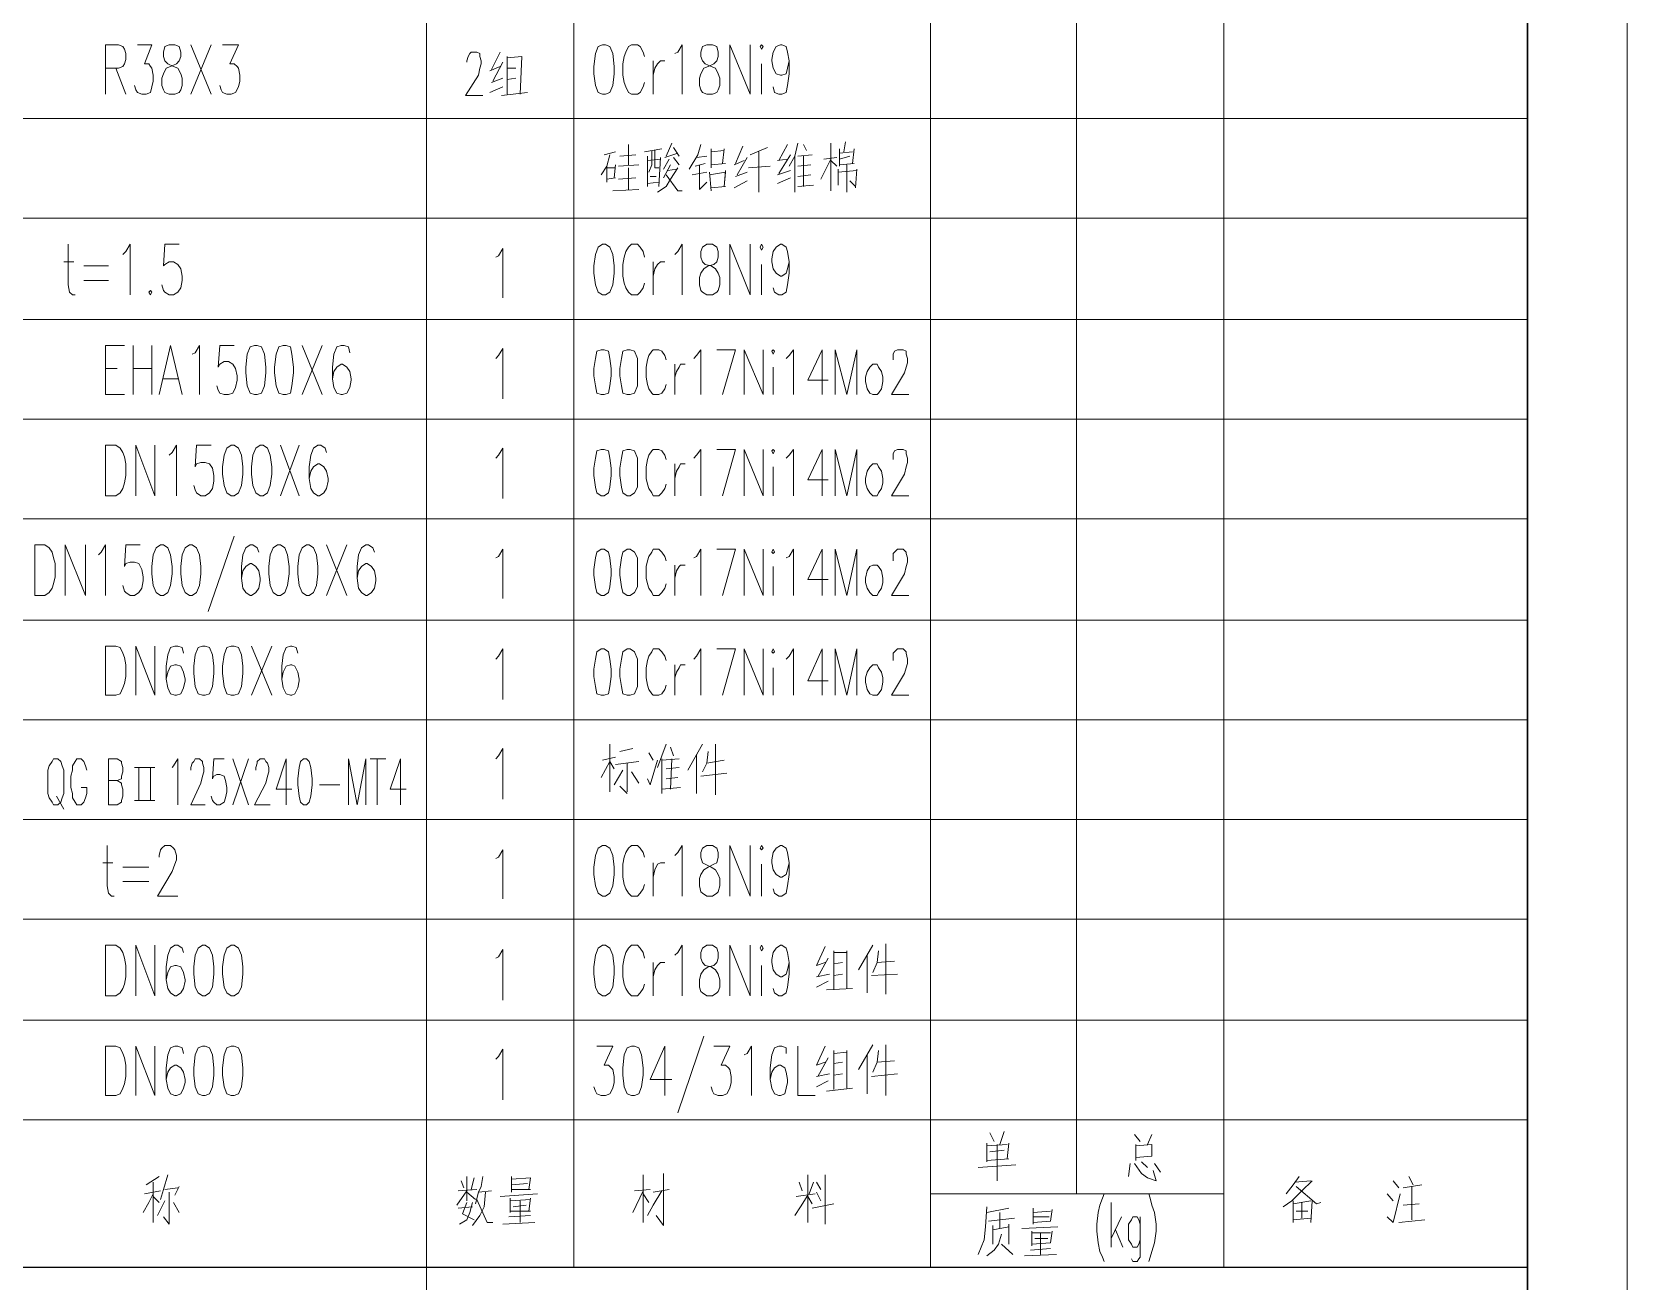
# Model space of a CAD drawing. Header units: inches. Extents: x -244 to 17, y 0 to 370.
# Drawn here: x -52.6 to 17.5, y 66.4 to 121.3 of the extents above; entities that cross this region are included whole.
import ezdxf

# ---------------------------------------------------------------- set-up
doc = ezdxf.new("R2010")
doc.units = ezdxf.units.IN
doc.header["$MEASUREMENT"] = 0
doc.layers.add('图层 1', color=7, linetype='Continuous')

# ---------------------------------------------------------------- blocks, each defined once
blk = doc.blocks.new('block 2')
at = {"layer": '图层 1', "lineweight": 0}
blk.add_lwpolyline([(20.383, 3.175), (390.017, 3.175), (390.017, 264.541), (20.383, 264.541)], dxfattribs=at)
at = {"layer": '图层 1', "color": 7, "lineweight": 13, "true_color": 0xffffff}
for points in [[(20.383, 264.478), (20.383, 3.175), (389.954, 3.175), (389.954, 264.478), (20.383, 264.478)], [(93.599, 7.556), (93.599, 104.331)], [(97.981, 7.556), (97.981, 104.331)], [(102.426, 7.556), (102.426, 104.331)], [(106.807, 7.556), (106.807, 104.331)], [(111.189, 7.556), (111.189, 104.331)], [(115.57, 7.556), (115.57, 104.331)], [(120.015, 7.556), (120.015, 104.331)], [(124.397, 7.556), (124.397, 104.331)], [(128.778, 7.556), (128.778, 104.331)], [(133.223, 7.556), (133.223, 104.331)], [(137.605, 7.556), (137.605, 104.331)], [(116.65, 73.152), (118.872, 73.152), (118.872, 72.707), (118.745, 72.517), (118.555, 72.39), (118.301, 72.326), (118.047, 72.263), (117.475, 72.263), (117.158, 72.326), (116.967, 72.39), (116.777, 72.517), (116.65, 72.707), (116.65, 73.152)], [(109.474, 72.326), (109.347, 72.39), (109.157, 72.517), (108.966, 72.581), (108.712, 72.581), (108.204, 72.581), (107.95, 72.581), (107.76, 72.517), (107.569, 72.39), (107.442, 72.326), (107.442, 72.136), (107.569, 72.009), (107.76, 71.946), (107.95, 71.882), (108.204, 71.882), (108.712, 71.882), (108.966, 71.882), (109.157, 71.946), (109.347, 72.009), (109.474, 72.136), (109.474, 72.326)], [(107.823, 72.2), (107.252, 71.882)], [(108.966, 70.866), (109.157, 70.929), (109.347, 70.993), (109.474, 71.12), (109.474, 71.31), (109.347, 71.374), (109.157, 71.501), (108.966, 71.501), (108.712, 71.565), (108.204, 71.565), (107.95, 71.501), (107.76, 71.501), (107.569, 71.374), (107.442, 71.31), (107.442, 71.12), (107.569, 70.993), (107.76, 70.929), (107.95, 70.866), (108.204, 70.866), (108.204, 71.12)], [(116.65, 71.819), (118.872, 71.819), (116.65, 70.929), (118.872, 70.929)], [(132.08, 71.691), (130.302, 71.691), (129.985, 71.628), (129.858, 71.501), (129.858, 71.374)], [(131.318, 71.882), (131.318, 71.438)], [(130.493, 70.993), (130.493, 69.913)], [(131.128, 70.993), (131.128, 69.913)], [(104.902, 70.168), (104.902, 69.723)], [(118.428, 70.358), (118.555, 70.231), (118.872, 70.041), (116.65, 70.041)], [(94.679, 70.041), (96.838, 70.041), (96.838, 69.596), (96.774, 69.406), (96.52, 69.279), (96.33, 69.215), (96.012, 69.151), (95.504, 69.151), (95.187, 69.215), (94.996, 69.279), (94.742, 69.406), (94.679, 69.596), (94.679, 70.041)], [(99.06, 70.041), (101.283, 70.041), (101.283, 69.596), (101.156, 69.406), (100.965, 69.279), (100.711, 69.215), (100.394, 69.151), (99.886, 69.151), (99.568, 69.215), (99.378, 69.279), (99.187, 69.406), (99.06, 69.596), (99.06, 70.041)], [(105.664, 69.977), (103.886, 69.977), (103.569, 69.913), (103.442, 69.787), (103.442, 69.66)], [(108.522, 69.532), (108.394, 69.342), (108.331, 69.342), (108.141, 69.279), (107.823, 69.279), (107.633, 69.342), (107.569, 69.342), (107.442, 69.532), (107.442, 69.913), (109.474, 69.913), (109.474, 69.532), (109.347, 69.342), (109.283, 69.342), (109.093, 69.279), (108.903, 69.279), (108.712, 69.342), (108.585, 69.342), (108.522, 69.532), (108.522, 69.913)], [(112.268, 70.041), (114.427, 70.041), (114.427, 69.596), (114.364, 69.406), (114.11, 69.279), (113.919, 69.215), (113.602, 69.151), (113.094, 69.151), (112.776, 69.215), (112.586, 69.279), (112.332, 69.406), (112.268, 69.596), (112.268, 70.041)], [(121.031, 70.041), (123.254, 70.041), (123.254, 69.596), (123.127, 69.406), (122.936, 69.279), (122.746, 69.215), (122.428, 69.151), (121.92, 69.151), (121.603, 69.215), (121.349, 69.279), (121.158, 69.406), (121.031, 69.596), (121.031, 70.041)], [(125.476, 70.041), (127.635, 70.041), (127.635, 69.215)], [(125.476, 70.041), (125.476, 69.215)], [(126.619, 70.041), (126.619, 69.532)], [(138.684, 70.041), (140.843, 70.041), (140.843, 69.469), (140.78, 69.279), (140.653, 69.215), (140.462, 69.151), (140.208, 69.151), (140.018, 69.215), (139.891, 69.279), (139.827, 69.469), (139.827, 70.041)], [(139.827, 69.596), (138.684, 69.151)], [(94.679, 68.707), (96.838, 68.707), (94.679, 67.882), (96.838, 67.882)], [(99.06, 68.707), (101.283, 68.707), (99.06, 67.882), (101.283, 67.882)], [(104.077, 69.279), (104.077, 68.135)], [(104.712, 69.279), (104.712, 68.135)], [(107.633, 68.771), (107.633, 67.882)], [(109.093, 68.771), (109.093, 67.882)], [(112.268, 68.707), (114.427, 68.707), (112.268, 67.882), (114.427, 67.882)], [(118.872, 68.516), (118.872, 69.151), (117.919, 69.215), (118.047, 69.151), (118.11, 68.961), (118.11, 68.771), (118.047, 68.58), (117.793, 68.453), (117.475, 68.39), (117.285, 68.39), (116.967, 68.453), (116.777, 68.58), (116.65, 68.771), (116.65, 68.961), (116.777, 69.151), (116.84, 69.215), (117.094, 69.279)], [(121.031, 68.707), (123.254, 68.707), (121.031, 67.882), (123.254, 67.882)], [(127.635, 68.834), (125.476, 68.834)], [(126.619, 68.834), (126.619, 68.009)], [(131.636, 69.279), (131.763, 69.151), (132.08, 68.961), (129.858, 68.961)], [(140.843, 68.644), (140.843, 68.009), (140.018, 68.326), (140.018, 68.135), (139.891, 68.072), (139.827, 68.009), (139.51, 67.945), (139.256, 67.945), (139.002, 68.009), (138.748, 68.072), (138.684, 68.263), (138.684, 68.453), (138.748, 68.644), (138.875, 68.707), (139.065, 68.771)], [(90.361, 67.945), (89.98, 68.135), (89.535, 68.39)], [(90.361, 68.326), (90.488, 67.628)], [(91.122, 67.691), (90.742, 68.263)], [(109.093, 68.58), (107.633, 68.58)], [(109.093, 68.072), (107.633, 68.072)], [(118.872, 67.628), (118.745, 67.818), (118.428, 67.945), (117.919, 68.009), (117.602, 68.009), (117.094, 67.945), (116.777, 67.818), (116.65, 67.628), (116.65, 67.5), (116.777, 67.31), (117.094, 67.183), (117.602, 67.119), (117.919, 67.119), (118.428, 67.183), (118.745, 67.31), (118.872, 67.5), (118.872, 67.628)], [(127.635, 68.009), (125.476, 68.009)], [(130.048, 68.072), (129.985, 68.135), (129.858, 68.072), (129.985, 68.009), (130.048, 68.072)], [(90.424, 67.247), (89.027, 67.247), (89.344, 67.5)], [(90.869, 67.945), (89.091, 67.945)], [(90.043, 67.437), (89.408, 67.754)], [(90.233, 67.945), (89.98, 67.691)], [(91.186, 67.31), (90.551, 67.5), (90.107, 67.628)], [(90.551, 67.437), (90.615, 66.866)], [(96.52, 66.612), (96.774, 66.675), (96.838, 66.866), (96.838, 66.993), (96.774, 67.183), (96.457, 67.31), (95.885, 67.374), (95.377, 67.374), (94.996, 67.31), (94.742, 67.183), (94.679, 66.993), (94.679, 66.929), (94.742, 66.738), (94.996, 66.612), (95.25, 66.548), (95.377, 66.548), (95.694, 66.612), (95.885, 66.738), (96.012, 66.929), (96.012, 66.993), (95.885, 67.183), (95.694, 67.31), (95.377, 67.374)], [(100.965, 66.612), (101.156, 66.675), (101.283, 66.866), (101.283, 66.993), (101.156, 67.183), (100.838, 67.31), (100.33, 67.374), (99.758, 67.374), (99.378, 67.31), (99.187, 67.183), (99.06, 66.993), (99.06, 66.929), (99.187, 66.738), (99.378, 66.612), (99.695, 66.548), (99.758, 66.548), (100.076, 66.612), (100.33, 66.738), (100.394, 66.929), (100.394, 66.993), (100.33, 67.183), (100.076, 67.31), (99.758, 67.374)], [(105.156, 67.691), (105.219, 67.691), (105.474, 67.628), (105.537, 67.564), (105.664, 67.437), (105.664, 67.183), (105.537, 67.056), (105.474, 66.993), (105.219, 66.929), (105.029, 66.929), (104.839, 66.993), (104.521, 67.119), (103.442, 67.754), (103.442, 66.866)], [(114.11, 66.612), (114.364, 66.675), (114.427, 66.866), (114.427, 66.993), (114.364, 67.183), (114.046, 67.31), (113.538, 67.374), (112.967, 67.374), (112.586, 67.31), (112.332, 67.183), (112.268, 66.993), (112.268, 66.929), (112.332, 66.738), (112.586, 66.612), (112.903, 66.548), (112.967, 66.548), (113.284, 66.612), (113.538, 66.738), (113.602, 66.929), (113.602, 66.993), (113.538, 67.183), (113.284, 67.31), (112.967, 67.374)], [(125.476, 67.691), (127.635, 67.183), (125.476, 66.675)], [(126.175, 67.5), (126.175, 66.866)], [(132.08, 66.802), (132.08, 67.437), (131.128, 67.5), (131.191, 67.437), (131.318, 67.247), (131.318, 67.056), (131.191, 66.866), (131.001, 66.738), (130.683, 66.675), (130.493, 66.675), (130.175, 66.738), (129.985, 66.866), (129.858, 67.056), (129.858, 67.247), (129.985, 67.437), (130.048, 67.5), (130.302, 67.564)], [(140.843, 67.247), (140.78, 67.437), (140.526, 67.5), (140.335, 67.5), (140.145, 67.437), (140.018, 67.31), (139.891, 67.056), (139.827, 66.866), (139.573, 66.738), (139.383, 66.675), (139.065, 66.675), (138.875, 66.738), (138.748, 66.802), (138.684, 66.993), (138.684, 67.247), (138.748, 67.437), (138.875, 67.5), (139.065, 67.564), (139.383, 67.564), (139.573, 67.5), (139.827, 67.374), (139.891, 67.183), (140.018, 66.929), (140.145, 66.802), (140.335, 66.738), (140.526, 66.738), (140.78, 66.802), (140.843, 66.993), (140.843, 67.247)], [(89.98, 67.056), (89.535, 66.802)], [(90.678, 66.802), (90.297, 66.993)], [(109.093, 67.119), (109.157, 67.056), (109.474, 66.866), (107.442, 66.866)], [(118.872, 66.357), (118.745, 66.548), (118.428, 66.675), (117.919, 66.738), (117.602, 66.738), (117.094, 66.675), (116.777, 66.548), (116.65, 66.357), (116.65, 66.231), (116.777, 66.04), (117.094, 65.913), (117.602, 65.85), (117.919, 65.85), (118.428, 65.913), (118.745, 66.04), (118.872, 66.231), (118.872, 66.357)], [(122.809, 67.247), (122.936, 67.119), (123.254, 66.929), (121.031, 66.929)], [(96.838, 65.786), (96.774, 65.976), (96.457, 66.104), (95.885, 66.167), (95.568, 66.167), (95.06, 66.104), (94.742, 65.976), (94.679, 65.786), (94.679, 65.659), (94.742, 65.469), (95.06, 65.341), (95.568, 65.278), (95.885, 65.278), (96.457, 65.341), (96.774, 65.469), (96.838, 65.659), (96.838, 65.786)], [(101.283, 65.786), (101.156, 65.976), (100.838, 66.104), (100.33, 66.167), (100.013, 66.167), (99.441, 66.104), (99.187, 65.976), (99.06, 65.786), (99.06, 65.659), (99.187, 65.469), (99.441, 65.341), (100.013, 65.278), (100.33, 65.278), (100.838, 65.341), (101.156, 65.469), (101.283, 65.659), (101.283, 65.786)], [(108.966, 66.294), (109.093, 66.294), (109.283, 66.231), (109.347, 66.167), (109.474, 66.104), (109.474, 65.913), (109.347, 65.786), (109.283, 65.786), (109.093, 65.722), (108.903, 65.722), (108.712, 65.786), (108.394, 65.85), (107.442, 66.294), (107.442, 65.659)], [(114.427, 65.786), (114.364, 65.976), (114.046, 66.104), (113.538, 66.167), (113.221, 66.167), (112.649, 66.104), (112.332, 65.976), (112.268, 65.786), (112.268, 65.659), (112.332, 65.469), (112.649, 65.341), (113.221, 65.278), (113.538, 65.278), (114.046, 65.341), (114.364, 65.469), (114.427, 65.659), (114.427, 65.786)], [(123.254, 65.405), (123.254, 66.04), (122.301, 66.104), (122.428, 66.04), (122.492, 65.85), (122.492, 65.659), (122.428, 65.469), (122.238, 65.341), (121.92, 65.278), (121.666, 65.278), (121.349, 65.341), (121.158, 65.469), (121.031, 65.659), (121.031, 65.85), (121.158, 66.04), (121.285, 66.104), (121.476, 66.167)], [(127.254, 66.231), (127.318, 66.104), (127.635, 65.913), (125.476, 65.913)], [(140.843, 66.294), (138.684, 65.405)], [(140.843, 65.405), (138.684, 66.294)], [(109.474, 64.834), (109.474, 65.278), (108.585, 65.341), (108.712, 65.278), (108.776, 65.151), (108.776, 65.024), (108.712, 64.834), (108.522, 64.77), (108.204, 64.707), (108.014, 64.707), (107.76, 64.77), (107.569, 64.834), (107.442, 65.024), (107.442, 65.151), (107.569, 65.278), (107.633, 65.341), (107.823, 65.405)], [(119.253, 64.389), (115.951, 65.532)], [(96.838, 64.516), (96.774, 64.707), (96.457, 64.834), (95.885, 64.897), (95.568, 64.897), (95.06, 64.834), (94.742, 64.707), (94.679, 64.516), (94.679, 64.389), (94.742, 64.199), (95.06, 64.072), (95.568, 64.008), (95.885, 64.008), (96.457, 64.072), (96.774, 64.199), (96.838, 64.389), (96.838, 64.516)], [(101.283, 64.516), (101.156, 64.707), (100.838, 64.834), (100.33, 64.897), (100.013, 64.897), (99.441, 64.834), (99.187, 64.707), (99.06, 64.516), (99.06, 64.389), (99.187, 64.199), (99.441, 64.072), (100.013, 64.008), (100.33, 64.008), (100.838, 64.072), (101.156, 64.199), (101.283, 64.389), (101.283, 64.516)], [(114.427, 64.516), (114.364, 64.707), (114.046, 64.834), (113.538, 64.897), (113.221, 64.897), (112.649, 64.834), (112.332, 64.707), (112.268, 64.516), (112.268, 64.389), (112.332, 64.199), (112.649, 64.072), (113.221, 64.008), (113.538, 64.008), (114.046, 64.072), (114.364, 64.199), (114.427, 64.389), (114.427, 64.516)], [(123.254, 64.516), (123.127, 64.707), (122.809, 64.834), (122.301, 64.897), (121.984, 64.897), (121.476, 64.834), (121.158, 64.707), (121.031, 64.516), (121.031, 64.389), (121.158, 64.199), (121.476, 64.072), (121.984, 64.008), (122.301, 64.008), (122.809, 64.072), (123.127, 64.199), (123.254, 64.389), (123.254, 64.516)], [(127.635, 64.389), (127.635, 65.024), (126.683, 65.088), (126.81, 65.024), (126.937, 64.834), (126.937, 64.643), (126.81, 64.453), (126.619, 64.325), (126.302, 64.262), (126.111, 64.262), (125.794, 64.325), (125.54, 64.453), (125.476, 64.643), (125.476, 64.834), (125.54, 65.024), (125.667, 65.088), (125.857, 65.151)], [(140.843, 64.897), (140.843, 64.199), (140.018, 64.579), (140.018, 64.389), (139.891, 64.262), (139.827, 64.199), (139.51, 64.135), (139.256, 64.135), (139.002, 64.199), (138.748, 64.325), (138.684, 64.516), (138.684, 64.707), (138.748, 64.897), (138.875, 64.96), (139.065, 65.024)], [(109.474, 64.453), (107.442, 63.754)], [(109.474, 63.754), (107.442, 64.453)], [(118.555, 63.31), (118.745, 63.373), (118.872, 63.563), (118.872, 63.691), (118.745, 63.881), (118.428, 64.008), (117.919, 64.072), (117.412, 64.072), (116.967, 64.008), (116.777, 63.881), (116.65, 63.691), (116.65, 63.627), (116.777, 63.437), (116.967, 63.31), (117.285, 63.246), (117.412, 63.246), (117.729, 63.31), (117.919, 63.437), (118.047, 63.627), (118.047, 63.691), (117.919, 63.881), (117.729, 64.008), (117.412, 64.072)], [(127.635, 63.5), (127.572, 63.691), (127.254, 63.818), (126.683, 63.881), (126.429, 63.881), (125.857, 63.818), (125.54, 63.691), (125.476, 63.5), (125.476, 63.373), (125.54, 63.182), (125.857, 63.056), (126.429, 62.992), (126.683, 62.992), (127.254, 63.056), (127.572, 63.182), (127.635, 63.373), (127.635, 63.5)], [(108.966, 63.437), (109.093, 63.437), (109.283, 63.373), (109.347, 63.373), (109.474, 63.246), (109.474, 63.056), (109.347, 62.992), (109.283, 62.929), (109.093, 62.865), (108.903, 62.865), (108.712, 62.929), (108.394, 62.992), (107.442, 63.5), (107.442, 62.801)], [(114.427, 63.627), (112.268, 62.738)], [(114.427, 62.738), (112.268, 63.627)], [(123.254, 63.246), (123.127, 63.437), (122.809, 63.563), (122.301, 63.627), (121.984, 63.627), (121.476, 63.563), (121.158, 63.437), (121.031, 63.246), (121.031, 63.119), (121.158, 62.929), (121.476, 62.801), (121.984, 62.738), (122.301, 62.738), (122.809, 62.801), (123.127, 62.929), (123.254, 63.119), (123.254, 63.246)], [(107.442, 62.103), (109.474, 62.103), (108.141, 62.547), (108.141, 61.849)], [(118.872, 62.484), (118.745, 62.675), (118.428, 62.801), (117.919, 62.865), (117.602, 62.865), (117.094, 62.801), (116.777, 62.675), (116.65, 62.484), (116.65, 62.357), (116.777, 62.166), (117.094, 62.04), (117.602, 61.976), (117.919, 61.976), (118.428, 62.04), (118.745, 62.166), (118.872, 62.357), (118.872, 62.484)], [(127.635, 62.23), (127.572, 62.421), (127.254, 62.547), (126.683, 62.611), (126.429, 62.611), (125.857, 62.547), (125.54, 62.421), (125.476, 62.23), (125.476, 62.103), (125.54, 61.913), (125.857, 61.849), (126.429, 61.785), (126.683, 61.785), (127.254, 61.849), (127.572, 61.913), (127.635, 62.103), (127.635, 62.23)], [(114.11, 61.595), (114.364, 61.659), (114.427, 61.849), (114.427, 61.913), (114.364, 62.103), (114.046, 62.23), (113.538, 62.294), (112.967, 62.294), (112.586, 62.23), (112.332, 62.103), (112.268, 61.913), (112.268, 61.849), (112.332, 61.722), (112.586, 61.595), (112.903, 61.532), (112.967, 61.532), (113.284, 61.595), (113.538, 61.722), (113.602, 61.849), (113.602, 61.913), (113.538, 62.103), (113.284, 62.23), (112.967, 62.294)], [(123.254, 62.357), (121.031, 61.532)], [(123.254, 61.532), (121.031, 62.357)], [(109.474, 61.341), (109.347, 61.468), (109.093, 61.532), (108.585, 61.595), (108.331, 61.595), (107.823, 61.532), (107.569, 61.468), (107.442, 61.341), (107.442, 61.214), (107.569, 61.087), (107.823, 61.024), (108.331, 60.96), (108.585, 60.96), (109.093, 61.024), (109.347, 61.087), (109.474, 61.214), (109.474, 61.341)], [(118.872, 61.214), (118.745, 61.404), (118.428, 61.532), (117.919, 61.595), (117.602, 61.595), (117.094, 61.532), (116.777, 61.404), (116.65, 61.214), (116.65, 61.087), (116.777, 60.897), (117.094, 60.769), (117.602, 60.706), (117.919, 60.706), (118.428, 60.769), (118.745, 60.897), (118.872, 61.087), (118.872, 61.214)], [(122.936, 60.325), (123.127, 60.388), (123.254, 60.579), (123.254, 60.706), (123.127, 60.897), (122.809, 61.024), (122.301, 61.087), (121.793, 61.087), (121.349, 61.024), (121.158, 60.897), (121.031, 60.706), (121.031, 60.643), (121.158, 60.452), (121.349, 60.325), (121.666, 60.262), (121.793, 60.262), (122.111, 60.325), (122.301, 60.452), (122.428, 60.643), (122.428, 60.706), (122.301, 60.897), (122.111, 61.024), (121.793, 61.087)], [(127.635, 61.404), (125.476, 60.516)], [(127.635, 60.516), (125.476, 61.404)], [(108.331, 60.643), (108.331, 59.753)], [(118.872, 60.325), (116.65, 59.436)], [(118.872, 59.436), (116.65, 60.325)], [(127.318, 59.309), (127.572, 59.372), (127.635, 59.563), (127.635, 59.69), (127.572, 59.881), (127.254, 60.007), (126.683, 60.071), (126.175, 60.071), (125.794, 60.007), (125.54, 59.881), (125.476, 59.69), (125.476, 59.626), (125.54, 59.436), (125.794, 59.309), (126.111, 59.246), (126.175, 59.246), (126.492, 59.309), (126.683, 59.436), (126.81, 59.626), (126.81, 59.69), (126.683, 59.881), (126.492, 60.007), (126.175, 60.071)], [(107.442, 59.372), (109.474, 59.372), (107.442, 58.991), (109.474, 58.61), (107.442, 58.61)], [(118.555, 58.229), (118.745, 58.293), (118.872, 58.484), (118.872, 58.61), (118.745, 58.801), (118.428, 58.928), (117.919, 58.991), (117.412, 58.991), (116.967, 58.928), (116.777, 58.801), (116.65, 58.61), (116.65, 58.547), (116.777, 58.357), (116.967, 58.229), (117.285, 58.166), (117.412, 58.166), (117.729, 58.229), (117.919, 58.357), (118.047, 58.547), (118.047, 58.61), (117.919, 58.801), (117.729, 58.928), (117.412, 58.991)], [(109.474, 58.42), (109.474, 57.722)], [(109.474, 58.103), (107.442, 58.103)], [(107.442, 57.087), (109.474, 57.087), (108.141, 57.531), (108.141, 56.832)], [(185.992, 55.944), (57.023, 55.944)], [(89.98, 53.912), (89.535, 54.038), (89.218, 54.166), (89.027, 54.483)], [(89.98, 54.166), (89.472, 54.356), (89.218, 53.848)], [(89.726, 54.547), (89.789, 53.912)], [(90.488, 54.166), (89.853, 54.61)], [(91.122, 54.166), (90.043, 54.166)], [(90.424, 54.166), (90.107, 53.785)], [(90.488, 54.547), (90.551, 53.721)], [(90.932, 54.419), (90.615, 54.293)], [(90.424, 53.34), (89.789, 53.403), (89.408, 53.594), (88.964, 53.912)], [(90.107, 53.721), (89.091, 53.276), (89.091, 53.022)], [(91.122, 53.467), (90.678, 53.531), (90.424, 53.657), (89.916, 53.785)], [(90.424, 53.657), (90.488, 53.086)], [(91.059, 53.848), (90.551, 53.975)], [(90.233, 52.705), (90.361, 51.054)], [(96.266, 52.896), (96.393, 52.769), (96.711, 52.578), (94.488, 52.578)], [(100.711, 52.896), (100.775, 52.769), (101.092, 52.578), (98.869, 52.578)], [(105.093, 52.896), (105.156, 52.769), (105.474, 52.578), (103.315, 52.578)], [(109.474, 52.896), (109.601, 52.769), (109.919, 52.578), (107.696, 52.578)], [(113.856, 52.896), (113.983, 52.769), (114.3, 52.578), (112.078, 52.578)], [(118.301, 52.896), (118.364, 52.769), (118.682, 52.578), (116.523, 52.578)], [(122.682, 52.896), (122.809, 52.769), (123.127, 52.578), (120.904, 52.578)], [(127.064, 52.896), (127.191, 52.769), (127.508, 52.578), (125.286, 52.578)], [(131.509, 52.896), (131.572, 52.769), (131.89, 52.578), (129.731, 52.578)], [(89.027, 52.578), (89.091, 51.181)], [(89.344, 52.324), (89.408, 51.372)], [(90.17, 52.26), (89.535, 52.26)], [(89.599, 51.372), (89.599, 52.26)], [(89.789, 52.134), (89.853, 51.562)], [(90.043, 52.26), (90.107, 51.372)], [(91.122, 52.197), (90.424, 52.197)], [(90.996, 52.197), (91.059, 51.372), (90.551, 51.435)], [(90.551, 51.372), (90.551, 52.197)], [(90.742, 52.197), (90.805, 51.499)], [(90.043, 51.816), (89.091, 51.816)], [(90.17, 51.372), (89.599, 51.435)], [(185.992, 49.466), (87.122, 49.466)], [(96.838, 48.45), (96.838, 47.752), (96.012, 48.133), (96.012, 47.943), (95.885, 47.816), (95.822, 47.752), (95.504, 47.688), (95.25, 47.688), (94.996, 47.752), (94.742, 47.879), (94.679, 48.069), (94.679, 48.26), (94.742, 48.45), (94.869, 48.514), (95.06, 48.578)], [(101.283, 48.197), (101.156, 48.387), (100.838, 48.514), (100.33, 48.578), (100.013, 48.578), (99.441, 48.514), (99.187, 48.387), (99.06, 48.197), (99.06, 48.069), (99.187, 47.879), (99.441, 47.752), (100.013, 47.688), (100.33, 47.688), (100.838, 47.752), (101.156, 47.879), (101.283, 48.069), (101.283, 48.197)], [(105.664, 48.197), (105.537, 48.387), (105.219, 48.514), (104.712, 48.578), (104.394, 48.578), (103.886, 48.514), (103.569, 48.387), (103.442, 48.197), (103.442, 48.069), (103.569, 47.879), (103.886, 47.752), (104.394, 47.688), (104.712, 47.688), (105.219, 47.752), (105.537, 47.879), (105.664, 48.069), (105.664, 48.197)], [(114.3, 48.26), (114.173, 48.45), (113.856, 48.514), (113.411, 48.578), (113.094, 48.578), (112.649, 48.514), (112.332, 48.45), (112.268, 48.26), (112.268, 48.133), (112.332, 47.943), (112.649, 47.879), (113.094, 47.816), (113.411, 47.816), (113.856, 47.879), (114.173, 47.943), (114.3, 48.133), (114.3, 48.26)], [(118.682, 48.26), (118.555, 48.45), (118.301, 48.514), (117.793, 48.578), (117.539, 48.578), (117.031, 48.514), (116.777, 48.45), (116.65, 48.26), (116.65, 48.133), (116.777, 47.943), (117.031, 47.879), (117.539, 47.816), (117.793, 47.816), (118.301, 47.879), (118.555, 47.943), (118.682, 48.133), (118.682, 48.26)], [(123.063, 48.26), (123, 48.45), (122.682, 48.514), (122.238, 48.578), (121.92, 48.578), (121.412, 48.514), (121.158, 48.45), (121.031, 48.26), (121.031, 48.133), (121.158, 47.943), (121.412, 47.879), (121.92, 47.816), (122.238, 47.816), (122.682, 47.879), (123, 47.943), (123.063, 48.133), (123.063, 48.26)], [(127.445, 48.26), (127.381, 48.45), (127.064, 48.514), (126.619, 48.578), (126.302, 48.578), (125.857, 48.514), (125.54, 48.45), (125.476, 48.26), (125.476, 48.133), (125.54, 47.943), (125.857, 47.879), (126.302, 47.816), (126.619, 47.816), (127.064, 47.879), (127.381, 47.943), (127.445, 48.133), (127.445, 48.26)], [(132.08, 48.197), (131.953, 48.387), (131.636, 48.514), (131.128, 48.578), (130.81, 48.578), (130.302, 48.514), (129.985, 48.387), (129.858, 48.197), (129.858, 48.069), (129.985, 47.879), (130.302, 47.752), (130.81, 47.688), (131.128, 47.688), (131.636, 47.752), (131.953, 47.879), (132.08, 48.069), (132.08, 48.197)], [(140.843, 48.197), (140.78, 48.387), (140.462, 48.514), (139.891, 48.578), (139.573, 48.578), (139.065, 48.514), (138.748, 48.387), (138.684, 48.197), (138.684, 48.069), (138.748, 47.879), (139.065, 47.752), (139.573, 47.688), (139.891, 47.688), (140.462, 47.752), (140.78, 47.879), (140.843, 48.069), (140.843, 48.197)], [(110.109, 47.879), (108.014, 47.879)], [(108.966, 47.307), (108.331, 47.688)], [(109.03, 47.688), (109.347, 47.879), (108.649, 48.26)], [(109.538, 47.625), (109.411, 48.197)], [(134.43, 47.752), (134.493, 46.609)], [(135.509, 48.006), (134.811, 48.006)], [(135.001, 47.625), (134.938, 48.006)], [(135.573, 47.625), (135.001, 47.688)], [(135.128, 48.26), (135.509, 48.006), (136.017, 47.879)], [(135.446, 48.006), (135.446, 47.625)], [(136.144, 47.625), (136.017, 48.133)], [(96.838, 46.926), (96.774, 47.117), (96.457, 47.244), (95.885, 47.307), (95.568, 47.307), (95.06, 47.244), (94.742, 47.117), (94.679, 46.926), (94.679, 46.8), (94.742, 46.609), (95.06, 46.482), (95.568, 46.419), (95.885, 46.419), (96.457, 46.482), (96.774, 46.609), (96.838, 46.8), (96.838, 46.926)], [(100.711, 46.355), (100.965, 46.419), (101.156, 46.546), (101.283, 46.672), (101.283, 46.926), (101.156, 47.053), (100.965, 47.181), (100.711, 47.244), (100.394, 47.307), (99.886, 47.307), (99.568, 47.244), (99.378, 47.181), (99.187, 47.053), (99.06, 46.926), (99.06, 46.672), (99.187, 46.546), (99.378, 46.419), (99.568, 46.355)], [(105.156, 46.355), (105.347, 46.419), (105.537, 46.546), (105.664, 46.672), (105.664, 46.926), (105.537, 47.053), (105.347, 47.181), (105.156, 47.244), (104.839, 47.307), (104.267, 47.307), (103.95, 47.244), (103.759, 47.181), (103.569, 47.053), (103.442, 46.926), (103.442, 46.672), (103.569, 46.546), (103.759, 46.419), (103.95, 46.355)], [(107.95, 47.117), (108.268, 47.435)], [(108.014, 47.117), (109.283, 47.117)], [(109.22, 47.625), (109.347, 46.609)], [(109.792, 47.435), (109.919, 46.863)], [(114.3, 47.117), (114.173, 47.307), (113.856, 47.371), (113.411, 47.435), (113.094, 47.435), (112.649, 47.371), (112.332, 47.307), (112.268, 47.117), (112.268, 46.99), (112.332, 46.8), (112.649, 46.672), (113.094, 46.672), (113.411, 46.672), (113.856, 46.672), (114.173, 46.8), (114.3, 46.99), (114.3, 47.117)], [(118.682, 47.117), (118.555, 47.307), (118.301, 47.371), (117.793, 47.435), (117.539, 47.435), (117.031, 47.371), (116.777, 47.307), (116.65, 47.117), (116.65, 46.99), (116.777, 46.8), (117.031, 46.672), (117.539, 46.672), (117.793, 46.672), (118.301, 46.672), (118.555, 46.8), (118.682, 46.99), (118.682, 47.117)], [(123.063, 47.117), (123, 47.307), (122.682, 47.371), (122.238, 47.435), (121.92, 47.435), (121.412, 47.371), (121.158, 47.307), (121.031, 47.117), (121.031, 46.99), (121.158, 46.8), (121.412, 46.672), (121.92, 46.672), (122.238, 46.672), (122.682, 46.672), (123, 46.8), (123.063, 46.99), (123.063, 47.117)], [(127.445, 47.117), (127.381, 47.307), (127.064, 47.371), (126.619, 47.435), (126.302, 47.435), (125.857, 47.371), (125.54, 47.307), (125.476, 47.117), (125.476, 46.99), (125.54, 46.8), (125.857, 46.672), (126.302, 46.672), (126.619, 46.672), (127.064, 46.672), (127.381, 46.8), (127.445, 46.99), (127.445, 47.117)], [(131.509, 46.355), (131.763, 46.419), (131.953, 46.546), (132.08, 46.672), (132.08, 46.926), (131.953, 47.053), (131.763, 47.181), (131.509, 47.244), (131.191, 47.307), (130.683, 47.307), (130.366, 47.244), (130.175, 47.181), (129.985, 47.053), (129.858, 46.926), (129.858, 46.672), (129.985, 46.546), (130.175, 46.419), (130.366, 46.355)], [(135.446, 47.053), (134.493, 47.053)], [(135.001, 46.736), (134.938, 47.498)], [(135.573, 46.609), (135.509, 47.498)], [(135.573, 47.053), (136.462, 47.053)], [(135.954, 47.435), (136.017, 46.736)], [(140.335, 46.355), (140.526, 46.419), (140.78, 46.546), (140.843, 46.672), (140.843, 46.926), (140.78, 47.053), (140.526, 47.181), (140.335, 47.244), (140.018, 47.307), (139.51, 47.307), (139.192, 47.244), (139.002, 47.181), (138.748, 47.053), (138.684, 46.926), (138.684, 46.672), (138.748, 46.546), (139.002, 46.419), (139.192, 46.355)], [(89.091, 46.419), (91.186, 46.419)], [(89.535, 46.863), (90.488, 46.419)], [(89.98, 46.165), (90.361, 46.419)], [(90.551, 46.101), (90.488, 46.8)], [(108.903, 46.926), (108.394, 46.609)], [(113.792, 45.403), (113.983, 45.466), (114.173, 45.593), (114.3, 45.72), (114.3, 45.974), (114.173, 46.038), (113.983, 46.165), (113.792, 46.228), (113.475, 46.291), (113.03, 46.291), (112.713, 46.228), (112.522, 46.165), (112.332, 46.038), (112.268, 45.974), (112.268, 45.72), (112.332, 45.593), (112.522, 45.466), (112.713, 45.403)], [(118.174, 45.403), (118.364, 45.466), (118.555, 45.593), (118.682, 45.72), (118.682, 45.974), (118.555, 46.038), (118.364, 46.165), (118.174, 46.228), (117.919, 46.291), (117.412, 46.291), (117.158, 46.228), (116.967, 46.165), (116.777, 46.038), (116.65, 45.974), (116.65, 45.72), (116.777, 45.593), (116.967, 45.466), (117.158, 45.403)], [(122.619, 45.403), (122.809, 45.466), (123, 45.593), (123.063, 45.72), (123.063, 45.974), (123, 46.038), (122.809, 46.165), (122.619, 46.228), (122.301, 46.291), (121.793, 46.291), (121.539, 46.228), (121.349, 46.165), (121.158, 46.038), (121.031, 45.974), (121.031, 45.72), (121.158, 45.593), (121.349, 45.466), (121.539, 45.403)], [(127, 45.403), (127.191, 45.466), (127.381, 45.593), (127.445, 45.72), (127.445, 45.974), (127.381, 46.038), (127.191, 46.165), (127, 46.228), (126.683, 46.291), (126.238, 46.291), (125.921, 46.228), (125.73, 46.165), (125.54, 46.038), (125.476, 45.974), (125.476, 45.72), (125.54, 45.593), (125.73, 45.466), (125.921, 45.403)], [(136.144, 46.355), (136.271, 45.593)], [(91.25, 45.529), (88.964, 45.529), (89.408, 45.847)], [(90.488, 45.593), (89.853, 45.974), (89.408, 46.228)], [(90.424, 45.974), (90.551, 45.275)], [(94.679, 45.466), (96.838, 45.466), (95.377, 46.101), (95.377, 45.149)], [(100.521, 45.974), (99.06, 45.974)], [(99.886, 45.974), (100.203, 45.91), (100.394, 45.784), (100.521, 45.657), (100.521, 45.466)], [(104.902, 45.974), (103.442, 45.974)], [(104.267, 45.974), (104.585, 45.91), (104.839, 45.784), (104.902, 45.657), (104.902, 45.466)], [(109.474, 45.593), (107.95, 45.593)], [(108.141, 45.593), (108.204, 44.768)], [(108.585, 46.228), (108.331, 46.101), (109.411, 45.784)], [(110.109, 45.403), (109.093, 45.784)], [(109.411, 45.974), (109.728, 46.165)], [(109.411, 45.593), (109.474, 44.831)], [(131.318, 45.974), (129.858, 45.974)], [(130.683, 45.974), (131.001, 45.91), (131.191, 45.784), (131.318, 45.657), (131.318, 45.466)], [(135.446, 44.894), (134.938, 45.212), (134.62, 45.403), (134.366, 45.784)], [(135.954, 46.228), (134.62, 46.228)], [(134.62, 45.72), (135.89, 45.657)], [(134.747, 46.228), (134.811, 45.72)], [(135.065, 46.101), (135.065, 45.847)], [(136.208, 46.038), (135.573, 46.038), (135.255, 46.165)], [(136.208, 45.91), (135.446, 45.91), (135.446, 45.72)], [(135.827, 45.657), (135.763, 46.228)], [(140.145, 45.974), (138.684, 45.974)], [(139.51, 45.974), (139.827, 45.91), (140.018, 45.784), (140.145, 45.657), (140.145, 45.466)], [(97.282, 43.751), (93.917, 44.894)], [(100.838, 45.022), (100.965, 44.894), (101.283, 44.704), (99.06, 44.704)], [(105.219, 45.022), (105.347, 44.894), (105.664, 44.704), (103.442, 44.704)], [(109.474, 45.149), (108.141, 45.212)], [(108.585, 45.403), (108.649, 44.894)], [(109.03, 45.403), (109.093, 44.831)], [(109.982, 45.212), (109.601, 45.085)], [(113.602, 45.022), (112.268, 45.022)], [(113.03, 45.022), (113.284, 44.958), (113.475, 44.831), (113.602, 44.768), (113.602, 44.577)], [(117.983, 45.022), (116.65, 45.022)], [(117.412, 45.022), (117.729, 44.958), (117.919, 44.831), (117.983, 44.768), (117.983, 44.577)], [(122.428, 45.022), (121.031, 45.022)], [(121.793, 45.022), (122.111, 44.958), (122.301, 44.831), (122.428, 44.768), (122.428, 44.577)], [(126.81, 45.022), (125.476, 45.022)], [(126.238, 45.022), (126.492, 44.958), (126.683, 44.831), (126.81, 44.768), (126.81, 44.577)], [(131.636, 45.022), (131.763, 44.894), (132.08, 44.704), (129.858, 44.704)], [(135.128, 45.403), (134.43, 44.894), (134.43, 44.704)], [(135.573, 45.212), (135.001, 45.529)], [(135.319, 45.339), (135.382, 44.958)], [(135.827, 45.275), (135.382, 45.529)], [(135.89, 45.085), (135.573, 44.831)], [(135.89, 45.466), (136.081, 44.894)], [(136.525, 45.149), (135.954, 45.403)], [(136.335, 45.085), (135.954, 44.831)], [(140.462, 45.022), (140.526, 44.894), (140.843, 44.704), (138.684, 44.704)], [(110.109, 43.815), (108.966, 44.45)], [(113.856, 44.196), (113.983, 44.069), (114.3, 43.878), (112.268, 43.878)], [(118.301, 44.196), (118.364, 44.069), (118.682, 43.878), (116.65, 43.878)], [(122.682, 44.196), (122.809, 44.069), (123.063, 43.878), (121.031, 43.878)], [(127.064, 44.196), (127.191, 44.069), (127.445, 43.878), (125.476, 43.878)], [(135.128, 44.26), (135.255, 43.625)], [(136.462, 43.878), (136.017, 44.006), (135.382, 44.387)], [(101.283, 43.625), (101.156, 43.815), (100.965, 43.878), (100.711, 43.878), (100.521, 43.815), (100.394, 43.688), (100.33, 43.434), (100.203, 43.244), (100.013, 43.116), (99.758, 43.053), (99.441, 43.053), (99.251, 43.116), (99.187, 43.18), (99.06, 43.371), (99.06, 43.625), (99.187, 43.815), (99.251, 43.878), (99.441, 43.942), (99.758, 43.942), (100.013, 43.878), (100.203, 43.751), (100.33, 43.561), (100.394, 43.307), (100.521, 43.18), (100.711, 43.116), (100.965, 43.116), (101.156, 43.18), (101.283, 43.371), (101.283, 43.625)], [(105.664, 43.625), (105.537, 43.815), (105.347, 43.878), (105.156, 43.878), (104.902, 43.815), (104.839, 43.688), (104.712, 43.434), (104.585, 43.244), (104.394, 43.116), (104.204, 43.053), (103.886, 43.053), (103.632, 43.116), (103.569, 43.18), (103.442, 43.371), (103.442, 43.625), (103.569, 43.815), (103.632, 43.878), (103.886, 43.942), (104.204, 43.942), (104.394, 43.878), (104.585, 43.751), (104.712, 43.561), (104.839, 43.307), (104.902, 43.18), (105.156, 43.116), (105.347, 43.116), (105.537, 43.18), (105.664, 43.371), (105.664, 43.625)], [(109.665, 44.069), (107.95, 44.069)], [(108.712, 43.878), (108.839, 42.735)], [(109.792, 43.561), (109.283, 43.625), (108.903, 43.815)], [(109.283, 43.625), (109.411, 42.863)], [(132.08, 43.625), (131.953, 43.815), (131.763, 43.878), (131.509, 43.878), (131.318, 43.815), (131.191, 43.688), (131.128, 43.434), (131.001, 43.244), (130.81, 43.116), (130.62, 43.053), (130.302, 43.053), (130.048, 43.116), (129.985, 43.18), (129.858, 43.371), (129.858, 43.625), (129.985, 43.815), (130.048, 43.878), (130.302, 43.942), (130.62, 43.942), (130.81, 43.878), (131.001, 43.751), (131.128, 43.561), (131.191, 43.307), (131.318, 43.18), (131.509, 43.116), (131.763, 43.116), (131.953, 43.18), (132.08, 43.371), (132.08, 43.625)], [(135.255, 43.497), (134.43, 43.434)], [(134.811, 43.625), (134.493, 43.942)], [(135.573, 43.942), (134.493, 43.942)], [(135.319, 42.799), (134.62, 42.863), (135.255, 42.799), (135.128, 43.497)], [(135.509, 44.132), (135.636, 43.688)], [(135.89, 44.069), (135.954, 43.625)], [(140.843, 43.625), (140.78, 43.815), (140.526, 43.878), (140.335, 43.878), (140.145, 43.815), (140.018, 43.688), (139.891, 43.434), (139.827, 43.244), (139.573, 43.116), (139.383, 43.053), (139.065, 43.053), (138.875, 43.116), (138.748, 43.18), (138.684, 43.371), (138.684, 43.625), (138.748, 43.815), (138.875, 43.878), (139.065, 43.942), (139.383, 43.942), (139.573, 43.878), (139.827, 43.751), (139.891, 43.561), (140.018, 43.307), (140.145, 43.18), (140.335, 43.116), (140.526, 43.116), (140.78, 43.18), (140.843, 43.371), (140.843, 43.625)], [(96.838, 43.307), (96.838, 42.609), (96.012, 42.99), (96.012, 42.799), (95.885, 42.672), (95.822, 42.609), (95.504, 42.545), (95.25, 42.545), (94.996, 42.609), (94.742, 42.735), (94.679, 42.926), (94.679, 43.116), (94.742, 43.307), (94.869, 43.371), (95.06, 43.434)], [(110.109, 43.244), (107.887, 43.244)], [(112.268, 42.926), (114.3, 42.354), (114.3, 43.18)], [(116.65, 42.926), (118.682, 42.354), (118.682, 43.18)], [(121.031, 42.926), (123.063, 42.354), (123.063, 43.18)], [(125.476, 42.926), (127.445, 42.354), (127.445, 43.18)], [(134.557, 43.434), (134.62, 42.799)], [(136.271, 43.434), (135.446, 43.434)], [(135.573, 43.434), (135.636, 42.799)], [(135.636, 42.926), (136.271, 42.863)], [(136.208, 42.863), (136.144, 43.434)], [(99.06, 42.609), (101.283, 42.609), (99.06, 41.719), (101.283, 41.719)], [(103.442, 42.609), (105.664, 42.609), (103.442, 41.719), (105.664, 41.719)], [(129.858, 42.609), (132.08, 42.609), (129.858, 41.719), (132.08, 41.719)], [(134.557, 42.418), (134.874, 41.847)], [(135.065, 42.354), (135.255, 41.847)], [(135.89, 41.847), (135.128, 42.291)], [(135.573, 42.418), (135.763, 41.974)], [(136.398, 42.037), (135.636, 42.354)], [(138.684, 42.609), (140.843, 42.609), (138.684, 41.719), (140.843, 41.719)], [(96.457, 41.974), (96.52, 41.847), (96.838, 41.656), (94.679, 41.656)], [(112.268, 41.974), (114.3, 41.974), (112.268, 41.148), (114.3, 41.148)], [(116.65, 41.974), (118.682, 41.974), (116.65, 41.148), (118.682, 41.148)], [(121.031, 41.974), (123.063, 41.974), (121.031, 41.148), (123.063, 41.148)], [(125.476, 41.974), (127.445, 41.974), (125.476, 41.148), (127.445, 41.148)], [(135.446, 41.783), (135.509, 40.831)], [(136.335, 40.957), (136.017, 41.719)], [(96.52, 40.132), (96.774, 40.132), (96.838, 40.322), (96.838, 40.45), (96.774, 40.64), (96.457, 40.767), (95.885, 40.831), (95.377, 40.831), (94.996, 40.767), (94.742, 40.64), (94.679, 40.45), (94.679, 40.386), (94.742, 40.196), (94.996, 40.132), (95.25, 40.069), (95.377, 40.069), (95.694, 40.132), (95.885, 40.196), (96.012, 40.386), (96.012, 40.45), (95.885, 40.64), (95.694, 40.767), (95.377, 40.831)], [(100.394, 41.212), (99.06, 41.212)], [(100.521, 40.005), (100.203, 40.069), (100.013, 40.132), (99.886, 40.322), (99.886, 40.386), (100.013, 40.576), (100.203, 40.703), (100.521, 40.767), (100.647, 40.767), (100.965, 40.703), (101.156, 40.576), (101.283, 40.386), (101.283, 40.322), (101.156, 40.132), (100.965, 40.069), (100.521, 40.005), (100.013, 40.005), (99.441, 40.069), (99.187, 40.132), (99.06, 40.322), (99.06, 40.45), (99.187, 40.64), (99.378, 40.703)], [(101.156, 41.275), (101.029, 41.212), (101.156, 41.148), (101.283, 41.212), (101.156, 41.275)], [(104.839, 41.212), (103.442, 41.212)], [(104.902, 40.005), (104.585, 40.069), (104.394, 40.132), (104.267, 40.322), (104.267, 40.386), (104.394, 40.576), (104.585, 40.703), (104.902, 40.767), (105.029, 40.767), (105.347, 40.703), (105.537, 40.576), (105.664, 40.386), (105.664, 40.322), (105.537, 40.132), (105.347, 40.069), (104.902, 40.005), (104.394, 40.005), (103.886, 40.069), (103.569, 40.132), (103.442, 40.322), (103.442, 40.45), (103.569, 40.64), (103.759, 40.703)], [(105.537, 41.275), (105.474, 41.212), (105.537, 41.148), (105.664, 41.212), (105.537, 41.275)], [(113.475, 40.703), (112.268, 40.703)], [(114.173, 40.767), (114.11, 40.703), (114.173, 40.64), (114.3, 40.703), (114.173, 40.767)], [(117.919, 40.703), (116.65, 40.703)], [(118.555, 40.767), (118.491, 40.703), (118.555, 40.64), (118.682, 40.703), (118.555, 40.767)], [(122.301, 40.703), (121.031, 40.703)], [(123, 40.767), (122.873, 40.703), (123, 40.64), (123.063, 40.703), (123, 40.767)], [(126.683, 40.703), (125.476, 40.703)], [(127.381, 40.767), (127.254, 40.703), (127.381, 40.64), (127.445, 40.703), (127.381, 40.767)], [(131.191, 41.212), (129.858, 41.212)], [(131.318, 40.005), (131.001, 40.069), (130.81, 40.132), (130.683, 40.322), (130.683, 40.386), (130.81, 40.576), (131.001, 40.703), (131.318, 40.767), (131.445, 40.767), (131.763, 40.703), (131.953, 40.576), (132.08, 40.386), (132.08, 40.322), (131.953, 40.132), (131.763, 40.069), (131.318, 40.005), (130.81, 40.005), (130.302, 40.069), (129.985, 40.132), (129.858, 40.322), (129.858, 40.45), (129.985, 40.64), (130.175, 40.703)], [(131.953, 41.275), (131.826, 41.212), (131.953, 41.148), (132.08, 41.212), (131.953, 41.275)], [(136.144, 41.338), (134.366, 41.338)], [(140.018, 41.212), (138.684, 41.212)], [(140.145, 40.005), (139.827, 40.069), (139.573, 40.132), (139.51, 40.322), (139.51, 40.386), (139.573, 40.576), (139.827, 40.703), (140.145, 40.767), (140.208, 40.767), (140.526, 40.703), (140.78, 40.576), (140.843, 40.386), (140.843, 40.322), (140.78, 40.132), (140.526, 40.069), (140.145, 40.005), (139.573, 40.005), (139.065, 40.069), (138.748, 40.132), (138.684, 40.322), (138.684, 40.45), (138.748, 40.64), (139.002, 40.703)], [(140.78, 41.275), (140.653, 41.212), (140.78, 41.148), (140.843, 41.212), (140.78, 41.275)], [(113.856, 40.132), (113.983, 40.005), (114.3, 39.815), (112.268, 39.815)], [(118.301, 40.132), (118.364, 40.005), (118.682, 39.815), (116.65, 39.815)], [(122.682, 40.132), (122.809, 40.005), (123.063, 39.815), (121.031, 39.815)], [(127.064, 40.132), (127.191, 40.005), (127.445, 39.815), (125.476, 39.815)], [(134.747, 40.513), (135.001, 39.941)], [(135.128, 40.513), (135.319, 39.941)], [(136.017, 39.941), (135.192, 40.45)], [(136.525, 39.624), (135.954, 39.751), (135.509, 40.005)], [(135.763, 40.513), (135.827, 40.069)], [(136.462, 40.069), (135.763, 40.45)], [(90.297, 39.179), (89.789, 39.497), (89.408, 39.751)], [(90.233, 39.688), (90.361, 38.862)], [(90.869, 39.56), (90.488, 39.434)], [(96.838, 39.624), (94.679, 39.624), (94.679, 38.862)], [(135.954, 39.751), (134.366, 39.751)], [(134.62, 39.624), (134.684, 38.925)], [(135.954, 39.37), (134.62, 39.37)], [(135.065, 39.624), (135.128, 39.053)], [(135.509, 39.624), (135.573, 39.053)], [(136.017, 38.989), (135.954, 39.624)], [(136.208, 39.243), (136.462, 39.37)], [(91.186, 39.179), (89.091, 39.179)], [(89.726, 38.989), (89.916, 38.037)], [(90.233, 39.179), (89.916, 38.989)], [(90.424, 38.799), (90.043, 38.608)], [(90.869, 38.925), (90.361, 39.116)], [(90.869, 38.799), (90.551, 38.608)], [(95.06, 38.799), (95.314, 38.291)], [(95.631, 38.227), (95.504, 38.799)], [(96.33, 38.291), (95.504, 38.735)], [(96.139, 38.418), (96.012, 38.799), (96.838, 38.418)], [(99.441, 38.799), (99.695, 38.291)], [(100.013, 38.227), (99.886, 38.799)], [(100.711, 38.291), (99.886, 38.735)], [(100.521, 38.418), (100.394, 38.799), (101.219, 38.418)], [(112.268, 38.544), (114.3, 38.544), (112.903, 39.179), (112.903, 38.291)], [(116.65, 38.544), (118.682, 38.544), (117.348, 39.179), (117.348, 38.291)], [(121.031, 38.544), (123.063, 38.544), (121.73, 39.179), (121.73, 38.291)], [(125.476, 38.544), (127.445, 38.544), (126.111, 39.179), (126.111, 38.291)], [(135.827, 38.163), (134.938, 38.608)], [(89.027, 38.418), (91.186, 38.418)], [(94.869, 38.354), (94.996, 37.211)], [(96.647, 38.037), (94.933, 38.037)], [(95.631, 37.656), (95.568, 38.037)], [(96.076, 38.037), (96.139, 37.656)], [(96.583, 37.465), (96.52, 38.037)], [(99.314, 38.354), (99.378, 37.211)], [(101.029, 38.037), (99.314, 38.037)], [(100.013, 37.656), (99.949, 38.037)], [(100.457, 38.037), (100.521, 37.656)], [(100.965, 37.465), (100.965, 38.037)], [(112.268, 37.973), (114.3, 37.973), (112.268, 37.465), (114.3, 37.021), (112.268, 37.021)], [(116.65, 37.973), (118.682, 37.973), (116.65, 37.465), (118.682, 37.021), (116.65, 37.021)], [(121.031, 37.973), (123.063, 37.973), (121.031, 37.465), (123.063, 37.021), (121.031, 37.021)], [(125.476, 37.973), (127.445, 37.973), (125.476, 37.465), (127.445, 37.021), (125.476, 37.021)], [(136.525, 38.163), (134.43, 38.163)], [(135.763, 38.163), (135.509, 37.91)], [(135.827, 38.481), (135.89, 37.91)], [(94.996, 37.465), (96.647, 37.465)], [(99.378, 37.465), (101.029, 37.465)], [(135.573, 37.465), (134.366, 37.465)], [(134.62, 37.084), (134.874, 37.338)], [(135.382, 37.846), (134.684, 37.846)], [(135.255, 37.846), (135.319, 37.021)], [(135.509, 37.782), (136.271, 37.782)], [(135.573, 37.782), (135.636, 37.147)], [(136.271, 37.147), (135.636, 37.211)], [(135.827, 37.782), (135.954, 37.338)], [(136.144, 37.211), (136.081, 37.782)], [(136.589, 37.528), (136.144, 37.592)], [(96.457, 36.576), (94.742, 36.576)], [(96.901, 36.322), (95.822, 36.957)], [(100.838, 36.576), (99.187, 36.576)], [(101.283, 36.322), (100.203, 36.957)], [(113.602, 36.322), (113.475, 36.449), (113.284, 36.576), (113.03, 36.64), (112.84, 36.64), (112.522, 36.576), (112.332, 36.449), (112.268, 36.322), (112.268, 36.131), (112.332, 36.068), (112.522, 35.941), (112.84, 35.878), (113.03, 35.878), (113.284, 35.941), (113.475, 36.068), (113.602, 36.131), (113.602, 36.322)], [(117.983, 36.322), (117.919, 36.449), (117.729, 36.576), (117.412, 36.64), (117.221, 36.64), (116.967, 36.576), (116.777, 36.449), (116.65, 36.322), (116.65, 36.131), (116.777, 36.068), (116.967, 35.941), (117.221, 35.878), (117.412, 35.878), (117.729, 35.941), (117.919, 36.068), (117.983, 36.131), (117.983, 36.322)], [(122.428, 36.322), (122.301, 36.449), (122.111, 36.576), (121.793, 36.64), (121.603, 36.64), (121.349, 36.576), (121.158, 36.449), (121.031, 36.322), (121.031, 36.131), (121.158, 36.068), (121.349, 35.941), (121.603, 35.878), (121.793, 35.878), (122.111, 35.941), (122.301, 36.068), (122.428, 36.131), (122.428, 36.322)], [(126.81, 36.322), (126.683, 36.449), (126.492, 36.576), (126.238, 36.64), (126.048, 36.64), (125.73, 36.576), (125.54, 36.449), (125.476, 36.322), (125.476, 36.131), (125.54, 36.068), (125.73, 35.941), (126.048, 35.878), (126.238, 35.878), (126.492, 35.941), (126.683, 36.068), (126.81, 36.131), (126.81, 36.322)], [(135.382, 37.021), (134.557, 37.084)], [(95.504, 36.385), (95.631, 35.243)], [(96.647, 36.068), (96.139, 36.131), (95.694, 36.322)], [(96.139, 36.131), (96.203, 35.369)], [(99.949, 36.385), (100.013, 35.243)], [(101.029, 36.068), (100.521, 36.131), (100.076, 36.322)], [(100.521, 36.131), (100.584, 35.369)], [(96.901, 35.75), (94.679, 35.75)], [(101.346, 35.75), (99.124, 35.75)], [(113.792, 35.433), (113.856, 35.433), (114.11, 35.433), (114.173, 35.369), (114.3, 35.243), (114.3, 34.988), (114.173, 34.862), (114.11, 34.862), (113.856, 34.798), (113.665, 34.798), (113.475, 34.862), (113.221, 34.925), (112.268, 35.497), (112.268, 34.735)], [(118.174, 35.433), (118.301, 35.433), (118.491, 35.433), (118.555, 35.369), (118.682, 35.243), (118.682, 34.988), (118.555, 34.862), (118.491, 34.862), (118.301, 34.798), (118.11, 34.798), (117.919, 34.862), (117.602, 34.925), (116.65, 35.497), (116.65, 34.735)], [(122.619, 35.433), (122.682, 35.433), (122.873, 35.433), (123, 35.369), (123.063, 35.243), (123.063, 34.988), (123, 34.862), (122.873, 34.862), (122.682, 34.798), (122.492, 34.798), (122.301, 34.862), (121.984, 34.925), (121.031, 35.497), (121.031, 34.735)], [(127, 35.433), (127.064, 35.433), (127.254, 35.433), (127.381, 35.369), (127.445, 35.243), (127.445, 34.988), (127.381, 34.862), (127.254, 34.862), (127.064, 34.798), (126.873, 34.798), (126.683, 34.862), (126.429, 34.925), (125.476, 35.497), (125.476, 34.735)], [(185.992, 33.782), (87.122, 33.782)], [(90.361, 20.891), (90.361, 33.782)], [(89.789, 31.306), (88.9, 31.369), (88.329, 31.432), (87.694, 31.687)], [(91.504, 31.687), (91.631, 30.035)], [(88.583, 30.671), (88.138, 30.797), (87.884, 30.988), (87.63, 31.306)], [(88.964, 31.051), (88.138, 31.051)], [(88.9, 30.353), (88.773, 31.051)], [(89.154, 31.242), (89.281, 30.099)], [(89.726, 30.353), (89.535, 31.306)], [(90.932, 30.861), (92.519, 30.861)], [(92.583, 31.306), (91.758, 31.306)], [(91.821, 31.306), (91.885, 30.353)], [(92.202, 31.178), (92.266, 30.544)], [(92.519, 30.416), (92.456, 31.306)], [(93.028, 31.178), (92.647, 30.988)], [(88.138, 30.671), (87.694, 30.163)], [(89.027, 30.353), (88.138, 30.353)], [(88.836, 30.734), (89.535, 30.734)], [(92.583, 30.353), (91.885, 30.416)], [(93.091, 30.544), (92.519, 30.734)], [(87.63, 29.654), (87.694, 28.257)], [(88.836, 29.781), (88.9, 28.194)], [(88.646, 28.956), (87.694, 28.956)], [(87.884, 29.4), (87.947, 28.512)], [(88.71, 29.337), (88.075, 29.337)], [(88.71, 28.448), (88.202, 28.512), (88.138, 29.337)], [(88.392, 29.21), (88.392, 28.638)], [(88.646, 29.337), (88.646, 28.512)], [(89.726, 29.274), (89.027, 29.274)], [(89.662, 28.448), (89.154, 28.512), (89.091, 29.274)], [(89.344, 29.274), (89.344, 28.575)], [(89.535, 29.274), (89.599, 28.512)], [(185.992, 27.369), (90.361, 27.369)], [(90.361, 26.162), (90.17, 26.225), (89.853, 26.353), (89.535, 26.416), (89.027, 26.479), (88.71, 26.479), (88.202, 26.416), (87.821, 26.353), (87.567, 26.225), (87.376, 26.162)], [(89.98, 25.844), (88.011, 25.844)], [(88.773, 25.654), (88.011, 25.337)], [(89.344, 25.4), (88.392, 25.844)], [(89.344, 24.575), (87.821, 24.575), (87.567, 24.575), (87.503, 24.638), (87.376, 24.701), (87.376, 24.892), (87.503, 24.956)], [(89.027, 24.575), (89.218, 24.638), (89.344, 24.701), (89.344, 24.892), (89.218, 24.956), (89.027, 25.082), (88.773, 25.082), (88.583, 25.082), (88.329, 25.082), (88.138, 24.956), (88.011, 24.892), (88.011, 24.701), (88.138, 24.638), (88.329, 24.575)], [(91.694, 24.828), (91.25, 24.511), (91.059, 24.257), (90.932, 23.876), (91.377, 24.003)], [(91.694, 25.019), (91.122, 25.082)], [(92.519, 24.765), (91.821, 24.765)], [(92.456, 24.765), (92.519, 24.066), (92.011, 24.066), (91.948, 24.765)], [(92.964, 24.828), (92.647, 24.575)], [(90.361, 24.194), (90.17, 24.13), (89.853, 24.066), (89.535, 23.94), (89.027, 23.876), (88.71, 23.876), (88.202, 23.94), (87.821, 24.066), (87.567, 24.13), (87.376, 24.194)], [(91.694, 23.94), (91.313, 23.685)], [(91.758, 24.511), (91.504, 24.257)], [(92.964, 24.066), (92.519, 24.257)], [(185.992, 20.891), (87.122, 20.891)], [(90.932, 17.018), (90.488, 17.463), (90.043, 17.907), (89.789, 18.288)], [(90.043, 17.844), (89.091, 17.844)], [(89.281, 17.081), (89.218, 17.844)], [(89.599, 17.716), (89.599, 17.209)], [(89.916, 17.844), (90.043, 17.081)], [(90.678, 17.716), (89.916, 16.828), (89.98, 16.637)], [(90.742, 17.844), (90.361, 18.161)], [(91.122, 17.59), (90.742, 17.844)], [(90.869, 17.78), (90.932, 17.081)], [(90.043, 17.018), (89.091, 17.081)], [(89.98, 17.463), (89.281, 17.463)], [(89.344, 13.716), (89.091, 13.462), (90.361, 13.144)], [(90.361, 13.716), (90.043, 13.462)], [(90.932, 13.462), (90.615, 13.208)], [(89.218, 12.065), (89.091, 13.208)], [(90.678, 12.637), (89.218, 12.637)], [(89.853, 13.018), (89.916, 12.319)], [(90.615, 13.018), (90.742, 12.192)], [(91.122, 12.763), (90.742, 12.573)]]:
    blk.add_lwpolyline(points, dxfattribs=at)
at = {"layer": '图层 1', "color": 7, "lineweight": 30, "true_color": 0xffffff}
blk.add_lwpolyline([(24.765, 251.333), (24.765, 7.556), (385.572, 7.556), (385.572, 251.333), (24.765, 251.333)], dxfattribs=at)
at = {"layer": '图层 1', "color": 7, "lineweight": 25, "true_color": 0xffffff}
blk.add_lwpolyline([(87.122, 7.556), (87.122, 104.331)], dxfattribs=at)
blk.add_lwpolyline([(87.122, 7.556), (87.122, 104.331)], dxfattribs=at)
at = {"layer": '图层 1', "color": 7, "lineweight": 20, "true_color": 0xffffff}
for points in [[(140.081, 54.166), (140.145, 54.166), (140.335, 54.102), (140.462, 54.038), (140.526, 53.975), (140.526, 53.721), (140.462, 53.594), (140.335, 53.594), (140.145, 53.531), (140.018, 53.531), (139.827, 53.594), (139.51, 53.657), (138.621, 54.229), (138.621, 53.467)], [(138.621, 52.641), (138.748, 51.499)], [(138.748, 53.15), (139.002, 52.578)], [(139.383, 52.578), (139.192, 53.086)], [(140.081, 52.578), (139.256, 53.022)], [(139.7, 53.15), (139.891, 52.705)], [(140.526, 52.705), (139.764, 53.086)], [(140.335, 52.388), (138.684, 52.388)], [(140.272, 52.388), (140.335, 51.753), (138.684, 51.816)], [(139.383, 52.007), (139.319, 52.388)], [(139.827, 52.388), (139.827, 52.007)]]:
    blk.add_lwpolyline(points, dxfattribs=at)

msp = doc.modelspace()

# ---------------------------------------------------------------- block references
at = {"layer": '图层 1', "rotation": 90}
msp.add_blockref('block 2', (20.648, -20.119), dxfattribs=at)

doc.saveas('drawing.dxf')
